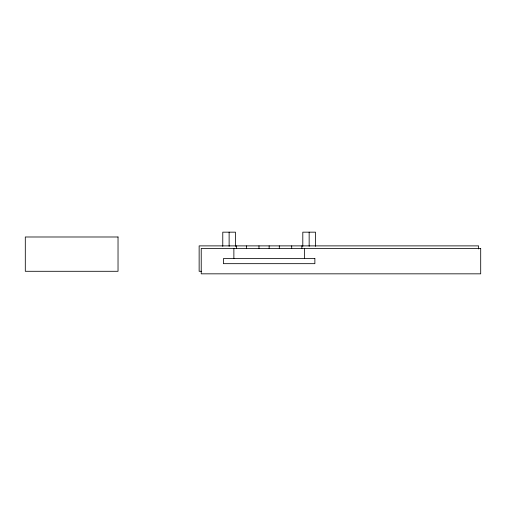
<?xml version="1.0" encoding="UTF-8"?>
<svg xmlns="http://www.w3.org/2000/svg" width="506" height="506" viewBox="0 0 506 506"><rect width="100%" height="100%" fill="white"/><g stroke="black" fill="none" stroke-linecap="round" stroke-linejoin="round"><path stroke-width="0.76" d="M201.514 271.292L199.143 271.292L199.143 245.884L478.619 245.884L478.619 248.965M315.504 246.346L315.504 232.165L302.803 232.165L302.803 246.346M309.153 232.165L309.153 246.346M304.403 248.427L304.403 258.591M301.861 245.884L301.861 248.427M291.703 245.884L291.703 248.427M279.299 245.884L279.299 248.427M269.141 245.884L269.141 248.427M258.977 245.884L258.977 248.427M246.58 245.884L246.58 248.427M236.416 245.884L236.416 248.427M235.473 246.346L235.473 232.165L222.773 232.165L222.773 246.346M233.873 248.427L233.873 258.591M229.123 232.165L229.123 246.346M118.031 236.991L25.3 236.991L25.3 271.292L118.031 271.292L118.031 236.991M480.7 248.427L201.23 248.427L201.23 273.835L480.7 273.835L480.7 248.427M314.871 258.591L223.405 258.591L223.405 263.67L314.871 263.67L314.871 258.591"/></g></svg>
